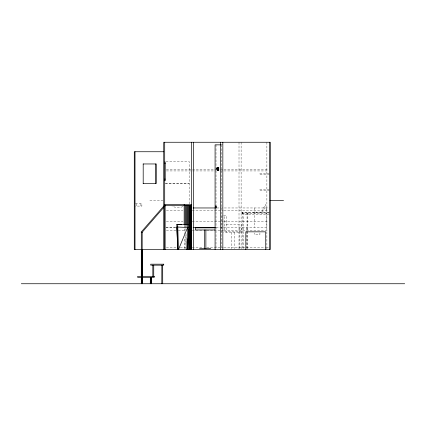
<?xml version="1.0" encoding="UTF-8"?>
<svg xmlns="http://www.w3.org/2000/svg" width="426" height="426" viewBox="0 0 426 426"><rect width="100%" height="100%" fill="white"/><g stroke="black" fill="none" stroke-linecap="round" stroke-linejoin="round"><path stroke-width="0.32" stroke-dasharray="2.13 1.6" d="M182.924 206.551L179.863 207.67L176.023 207.67L171.976 205.987M221.041 144.856L222.835 144.856M166.028 161.518L189.155 161.518L189.155 205.423M166.38 169.66L216.025 169.66M220.663 169.66L223.309 169.66M223.97 169.66L268.321 169.66M166.38 170.933L216.025 170.933M220.663 170.933L223.309 170.933M223.97 170.933L268.321 170.933M269.333 173.611L259.551 173.611L259.551 174.591L269.333 174.591M165.368 183.42L189.155 183.42M165.368 183.521L189.155 183.521M269.333 189.453L259.551 189.453L259.551 190.427L269.333 190.427M149.84 200.481L162.945 200.481M135.383 203.788L141.89 203.788L141.89 206.088L135.383 206.088M216.829 207.963L269.333 207.963M166.38 210.455L182.93 210.455M192.195 210.455L223.309 210.455M223.97 210.455L268.321 210.455M269.333 212.43L241.414 212.43L241.414 213.405L268.668 213.405M269.333 212.851L242.229 212.851L242.229 213.831L242.708 213.831M269.333 214.321L244.886 214.321L244.886 212.851M222.005 215.396L222.005 232.404M223.575 215.396L226.254 215.396L226.254 232.404M166.38 221.621L182.93 221.621M192.195 221.621L223.309 221.621M223.97 221.621L268.321 221.621M226.254 224.566L241.654 224.566L241.654 232.404L223.575 232.404M166.028 227.42L175.938 227.42M166.028 227.521L175.938 227.521M216.168 227.521L268.194 227.521M166.38 230.833L177.631 230.833M178.292 230.833L185.576 230.833M192.195 230.833L203.447 230.833M206.759 230.833L223.309 230.833M223.97 230.833L268.321 230.833M241.654 231.259L224.406 231.259L224.406 215.396M166.38 247.399L176.971 247.399M180.278 247.399L185.576 247.399M192.195 247.399L203.447 247.399M206.759 247.399L223.309 247.399M223.97 247.399L266.335 247.399M267.001 247.399L268.321 247.399M266.884 142.257L266.884 248.859M266.239 207.963L266.239 227.521M262.272 212.803L265.957 205.018L265.265 204.672L261.58 212.116L253.284 212.116L253.284 212.803M259.908 232.99L259.908 234.721L254.551 234.721L254.551 232.99M254.386 207.963L254.386 227.521M248.113 212.43L248.113 213.405M247.186 212.851L247.186 248.864M247.064 212.851L247.064 248.864M246.686 227.521L246.686 248.869M243.358 212.851L243.358 248.864M242.708 212.43L242.708 249.423M242.442 212.43L242.442 213.405M241.121 142.257L241.121 248.859M239.646 227.521L239.646 248.869M239.013 142.257L239.013 248.859M234.263 232.404L234.263 248.683M231.536 232.404L231.536 248.683M221.621 144.856L221.621 248.859M216.014 144.856L216.014 205.135M216.014 208.447L216.014 248.859M186.87 225.221L186.87 226.536M185.997 225.221L185.997 227.846M185.997 233.757L185.997 244.263M185.097 225.221L185.097 227.846M185.097 228.506L185.097 231.132M185.097 235.727L185.097 248.864M184.165 225.221L184.165 233.757M184.165 239.013L184.165 248.864M140.91 203.788L140.91 206.088M136.363 203.788L136.363 206.088"/><path stroke-width="0.64" d="M217.526 168.797L217.494 169.692L217.553 168.249M217.558 169.697L217.34 168.1M217.255 168.254L217.297 170.006M186.716 249.519L187.61 224.518M217.622 169.26L217.537 169.867M187.557 249.519L188.633 224.518L176.801 224.518L177.78 249.519L176.801 227.015L188.622 227.521M217.185 168.664L217.308 167.961M217.34 168.185L217.505 169.83M187.61 227.521L178.505 249.519L177.679 224.518M217.761 168.084L217.99 167.849L218.144 170.166M217.798 169.937L217.649 170.166L218.506 170.166L218.277 169.91M163.85 205.992L141.208 232.032L141.869 232.607L163.637 207.563M164.511 206.562L165.379 205.561L164.718 204.986M220.684 144.856L215.082 144.856L215.082 249.519M163.802 151.741L134.286 151.741L134.286 249.519L270.308 249.519L270.308 142.257L163.728 142.257L163.728 249.519M164.708 161.992L165.197 161.992L165.197 180.715L164.708 180.715M164.708 163.605L165.197 163.605M143.12 163.962L156.278 163.962L156.278 183.521L143.12 183.521M216.802 168.105L217.175 167.849L216.845 168.105M218.277 168.105L218.879 167.849L218.219 167.849L218.256 170.166M164.708 179.101L165.197 179.101M270.02 200.481L283.556 200.481M164.708 204.539L191.615 204.539M164.708 205.518L191.615 205.518M216.344 206.019L215.593 206.019L215.593 207.829L216.344 207.829M193.106 207.963L215.508 207.963M193.106 227.521L215.508 227.521M214.922 227.862L195.38 227.862L195.38 229.965L214.922 229.965M199.528 248.443L210.774 248.443M21.3 283.743L404.7 283.743M176.801 224.518L181.391 224.715M164.873 204.986L165.533 205.561M217.228 169.867L217.191 169.489M217.579 168.664L217.59 169.005M269.333 142.257L269.333 249.519M265.739 249.519L265.739 231.835L245.818 231.835L245.818 249.519M222.835 142.257L222.835 249.519M220.439 142.257L220.439 249.519M218.314 168.105L218.314 168.829M218.314 169.079L218.314 169.91M217.894 167.849L217.936 170.166M217.808 167.849L217.846 170.166M217.686 167.849L217.686 170.166M216.999 168.105L217.036 170.166L216.94 168.105M216.152 206.019L216.152 207.829M215.785 206.019L215.785 207.829M205.88 229.965L205.88 248.443M204.416 229.965L204.416 248.443M193.345 142.257L193.345 249.519M191.615 142.257L191.615 249.519M191.21 205.518L191.21 249.519M190.97 205.518L190.97 249.519M190.672 205.518L190.672 249.519M190.268 205.518L190.268 249.519M189.756 205.518L189.756 249.519M189.149 205.518L189.149 249.519M188.457 205.518L188.457 224.566M188.457 229.816L188.457 249.519M187.696 205.518L187.696 224.566M187.696 239.013L187.696 249.519M186.87 205.518L186.87 224.566M185.997 205.518L185.997 224.566M185.097 205.518L185.097 224.566M184.176 204.539L184.165 224.566M165.112 205.518L165.112 249.519M164.708 142.257L164.708 249.519M162.684 265.164L162.721 283.743M161.843 265.164L161.805 283.743M155.554 163.962L155.554 183.521M153.738 265.164L153.738 276.74M152.822 265.164L152.822 276.74M151.203 277.385L151.203 283.743M151.166 277.385L151.166 283.743M143.195 163.962L143.195 183.521M142.321 249.391L142.321 283.743M142.183 283.743L142.183 232.218L141.299 232.218L141.299 283.743M141.443 249.391L141.443 283.743M135.015 151.741L135.015 249.519M218.74 170.166L218.703 168.105L218.74 170.166M163.728 264.184L150.708 264.184L150.708 265.164L163.728 265.164L163.728 264.184M154.233 276.41L137.683 276.41L137.683 277.385L154.233 277.385L154.233 276.41M150.325 283.743L150.325 277.385L150.282 283.743"/></g></svg>
